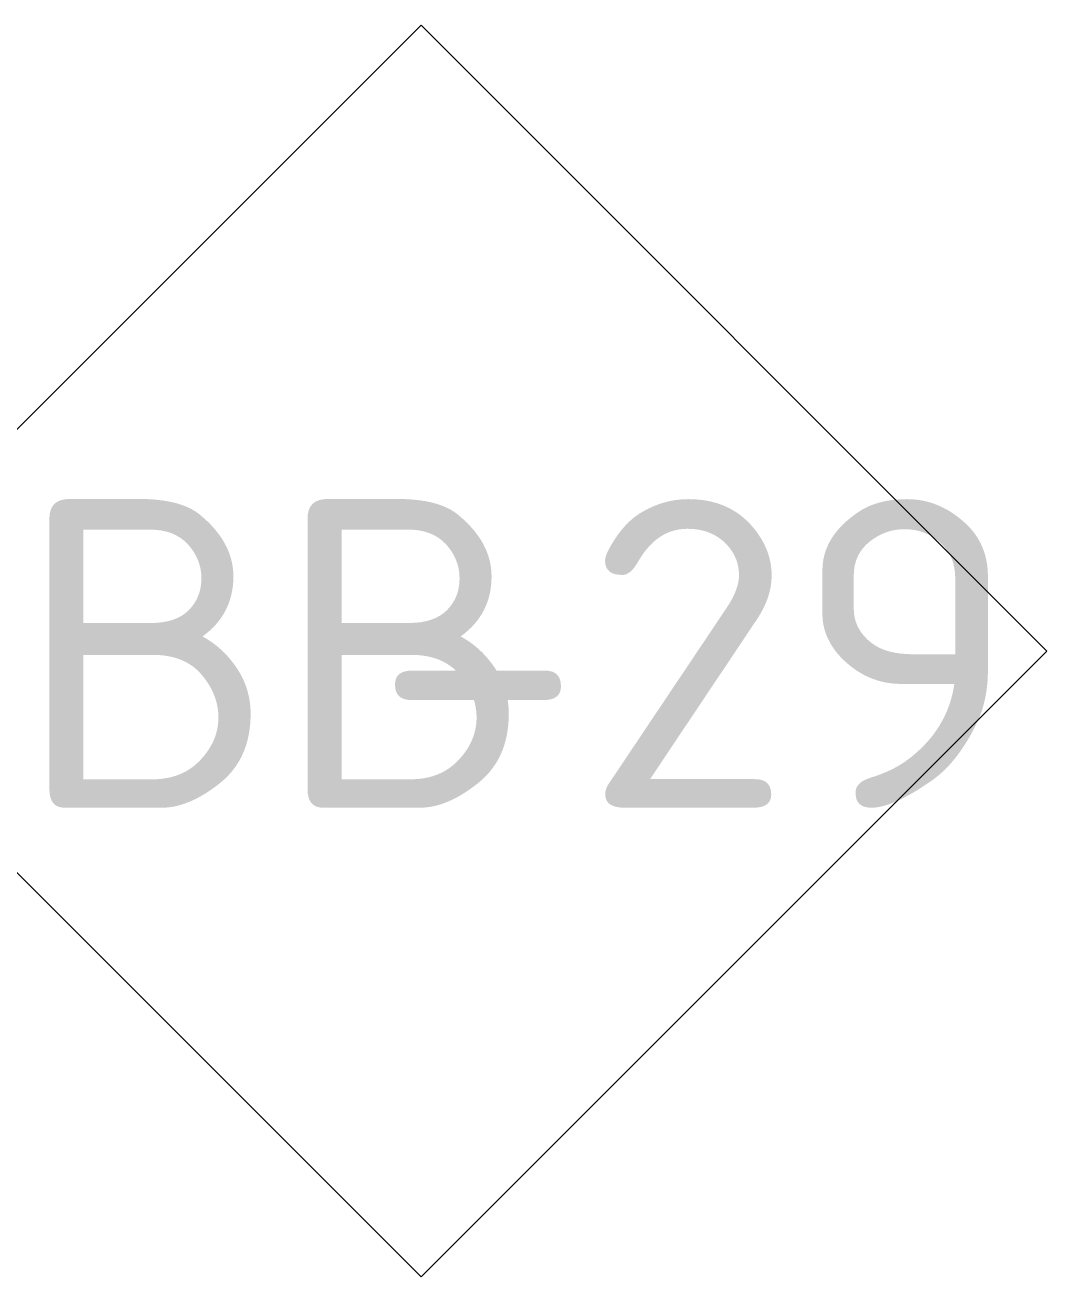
# Model space of a CAD drawing. Header units: millimetres. Extents: x -592259 to 288321, y -552984 to 293768.
# Drawn here: x 117909 to 118571, y -220121 to -219310 of the extents above; entities that cross this region are included whole.
import ezdxf

# ---------------------------------------------------------------- set-up
doc = ezdxf.new("R2010")
doc.units = ezdxf.units.MM
doc.layers.add('A-WALL-____-IDEN', color=250, linetype='Continuous', lineweight=9)
doc.styles.add('ISOCPEUR_2', font='isocpeur.ttf', dxfattribs={"height": 160})

# ---------------------------------------------------------------- blocks, each defined once
blk = doc.blocks.new('ADSK_Марка_Стена - Типоразмер_ADSK_Марка-30564887-АР1_Маркировочный план 3 этажа секция 2_3')
at = {"layer": 'A-WALL-____-IDEN'}
for p, q in [((-0.1563, 4.3697), (-4.2134, 0.3125)), ((3.9009, 0.3125), (-0.1563, 4.3697)), ((-4.2134, 0.3125), (-0.1563, -3.7447)), ((-0.1563, -3.7447), (3.9009, 0.3125))]:
    blk.add_line(p, q, dxfattribs=at)

msp = doc.modelspace()

# ---------------------------------------------------------------- block references
at = {"layer": 'A-WALL-____-IDEN', "xscale": 99.99999999999993, "yscale": 99.99999999999993, "zscale": 99.99999999999993}
msp.add_blockref('ADSK_Марка_Стена - Типоразмер_ADSK_Марка-30564887-АР1_Маркировочный план 3 этажа секция 2_3', (118181.0089, -219746.8225), dxfattribs=at)

# ---------------------------------------------------------------- texts
at = {"layer": 'A-WALL-____-IDEN', "char_height": 200, "attachment_point": 1, "style": 'ISOCPEUR_2'}
for s, insert, width in [('ВВ', (117902.6281, -219617.1538), 280.590625), ('-29', (118134.1385, -219617.1538), 370.379625)]:
    msp.add_mtext(s, dxfattribs=dict(at, insert=insert, width=width))

doc.saveas('drawing.dxf')
